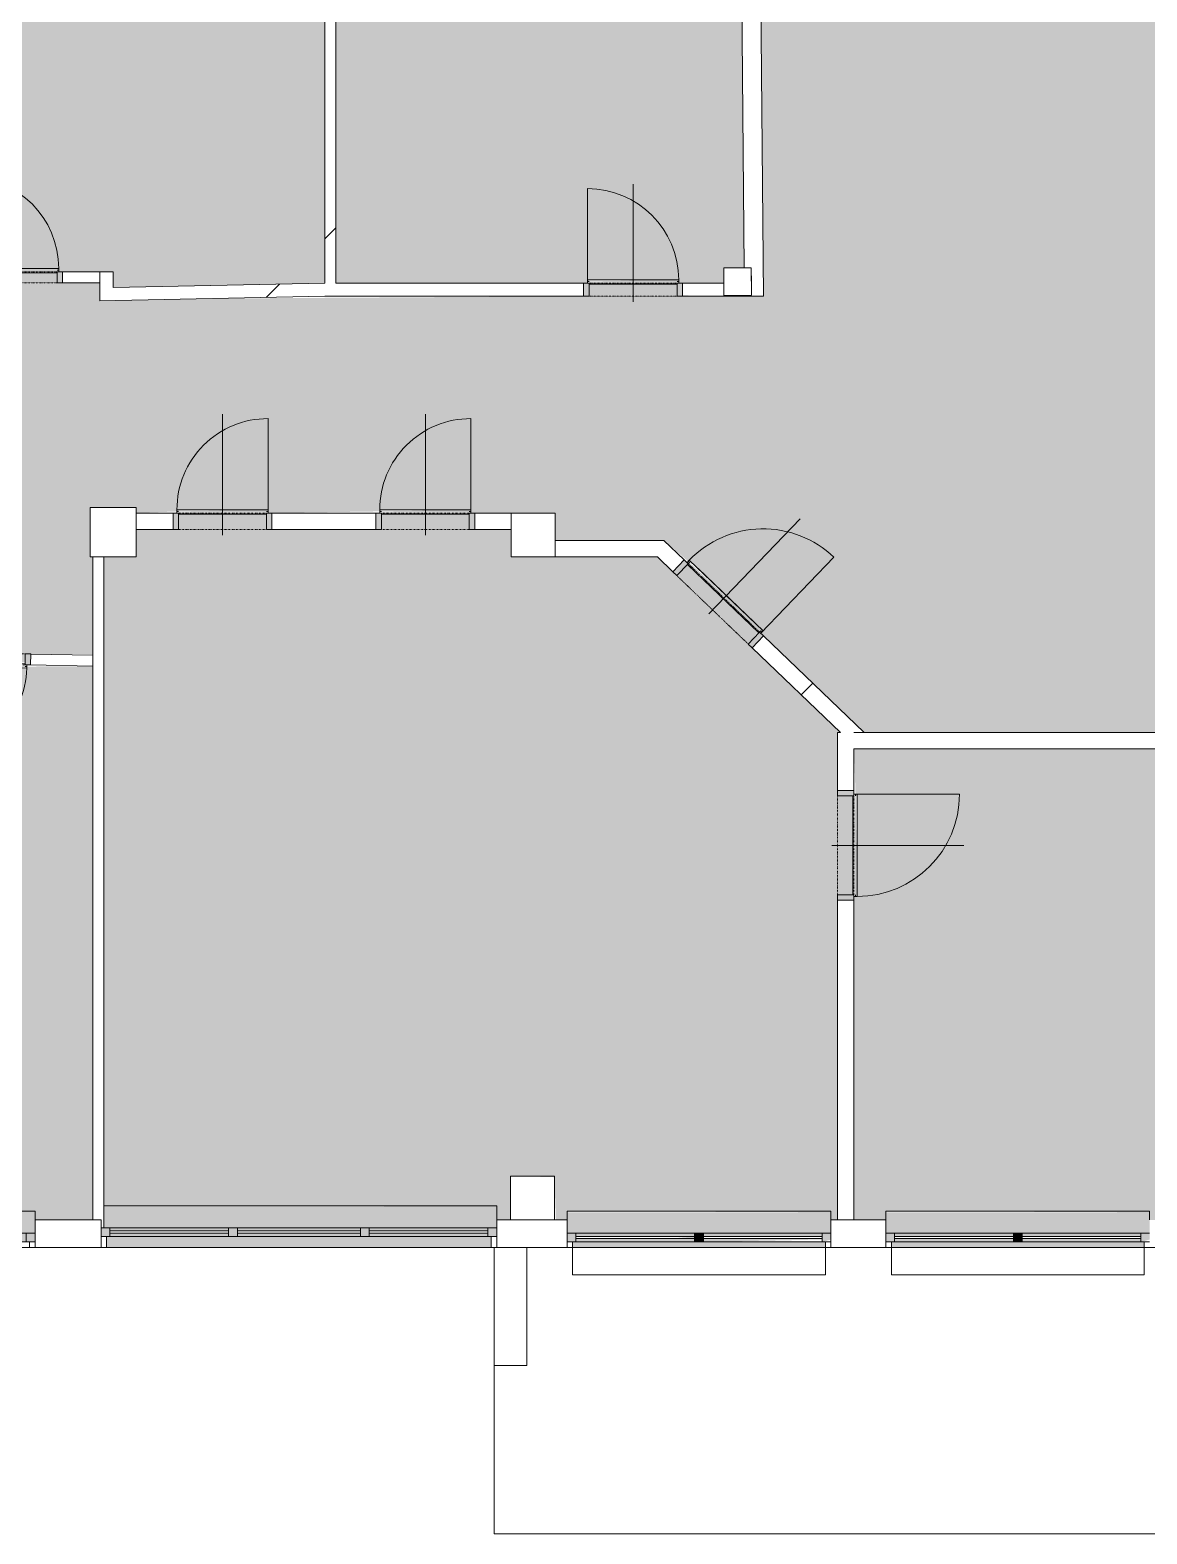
# Model space of a CAD drawing. Header units: millimetres. Extents: x 46521 to 258066, y -45352 to 20466.
# Drawn here: x 207747 to 217908, y -31577 to -17888 of the extents above; entities that cross this region are included whole.
import ezdxf

# ---------------------------------------------------------------- set-up
doc = ezdxf.new("R2010")
doc.units = ezdxf.units.MM
doc.linetypes.add('Čerchovaná se dvěma tečkami', pattern=[2.59, 1, -0.53, 0, -0.53, 0, -0.53])
for name, color, linetype, lineweight in [('A-DETL-THIN', 151, 'Continuous', 13), ('A-DOOR', 31, 'Continuous', 13), ('A-DOOR-FRAM', 31, 'Continuous', 25), ('A-FLOR', 192, 'Continuous', 13), ('A-GENM', 13, 'Continuous', 13), ('A-GLAZ', 151, 'Continuous', 13), ('A-WALL', 113, 'Continuous', 13), ('A-WALL-PATT', 111, 'Continuous', 35), ('Q-SPCQ', 91, 'Continuous', 9), ('S-COLS', 52, 'Continuous', 13)]:
    doc.layers.add(name, color=color, linetype=linetype, lineweight=lineweight)
pattern_1 = [(45, (128393, 0), (-4242.64, 4242.64), [])]
pattern_2 = [(45, (128393, 0), (-7184.2, 7184.2), []), (45, (131267, 0), (-7184.2, 7184.2), []), (45, (137014, 0), (-4310.5, 10057.9), [4064, -2032, 67.06, -1964.94])]

# ---------------------------------------------------------------- blocks, each defined once
blk = doc.blocks.new('DVERE_1k_oblozka - DD03_01_800x1970_koupelna-1935638-Mapka _ závislý 6')
at = {"layer": 'A-DOOR', "lineweight": 9}
h = blk.add_hatch(color=151, dxfattribs=at)
h.paths.add_polyline_path([(450, -63), (450, 57), (400, 57), (400, -63)])
h.paths.add_polyline_path([(-400, -63), (-400, 57), (-450, 57), (-450, -63)])
blk.add_hatch(color=151, dxfattribs=at).paths.add_polyline_path([(325, 47), (400, 57), (415, 87), (-400, 72), (-400, 47)])
for p, q in [((-415, 57), (-415, 917)), ((0, -113), (0, 957)), ((-400, 57), (-450, 57)), ((-450, 57), (-450, -63)), ((415, 87), (-415, 87)), ((-415, 87), (-415, 72)), ((-415, 72), (-400, 72)), ((-400, -63), (-400, 57)), ((-400, 47), (400, 47)), ((305, 87), (-305, 87)), ((400, 72), (415, 72)), ((450, 57), (400, 57)), ((400, 57), (400, -63)), ((415, 72), (415, 87)), ((415, 87), (415, 57)), ((450, -63), (450, 57)), ((-450, -63), (-400, -63)), ((400, -63), (450, -63))]:
    blk.add_line(p, q, dxfattribs=at)
at = {"layer": 'A-DOOR', "linetype": 'Čerchovaná se dvěma tečkami', "lineweight": 9}
for p, q in [((-400, 57), (400, 57)), ((-400, -63), (400, -63))]:
    blk.add_line(p, q, dxfattribs=at)
at = {"layer": 'A-DOOR', "lineweight": 9}
blk.add_arc((-415, 87), 830, 360, 90, dxfattribs=at)
at = {"layer": 'A-DOOR-FRAM', "lineweight": 9}
for p, q in [((-400, 57), (-450, 57)), ((-400, -63), (-400, 57)), ((400, 57), (400, -63)), ((400, 57), (450, 57)), ((-450, -63), (-400, -63)), ((450, -63), (400, -63))]:
    blk.add_line(p, q, dxfattribs=at)
blk = doc.blocks.new('OKNO_1k_nadsvetlik - OKNO_1k_nadsvetlik_1200 x 1850-1969509-Mapka _ závislý 6')
at = {"layer": 'A-GLAZ', "lineweight": 9}
h = blk.add_hatch(color=256, dxfattribs=at)
h.paths.add_polyline_path([(520, 75), (520, -5), (600, -5), (600, 75)])
h.paths.add_polyline_path([(-600, 75), (-600, -5), (-520, -5), (-520, 75)])
blk.add_hatch(color=256, dxfattribs=at).paths.add_polyline_path([(-520, 75), (-520, -5), (520, -5), (520, 75), (-203, 75)])
for p, q in [((-550, 126), (-600, 126)), ((-600, 75), (-550, 75)), ((-520, 75), (-600, 75)), ((-550, 75), (-550, 125)), ((520, 75), (-520, 75)), ((-520, 75), (-520, -5)), ((600, 75), (520, 75)), ((520, -5), (520, 75)), ((600, 126), (550, 126)), ((550, 125), (550, 75)), ((550, 75), (600, 75)), ((-600, -5), (-520, -5)), ((-520, -5), (520, -5)), ((520, -5), (600, -5))]:
    blk.add_line(p, q, dxfattribs=at)
blk = doc.blocks.new('parapet s nosem_vnitní - parapet s nosem_vnitní-V47-Mapka _ závislý 6')
at = {"layer": 'A-GENM', "lineweight": 9}
for points in [[(-203, 0), (-600, 0), (-600, -190), (600, -190), (600, 0), (520, 0)], [(-600, -190), (-600, -197), (-203, -190)]]:
    blk.add_hatch(color=151, dxfattribs=at).paths.add_polyline_path(points)
for p, q in [((-600, -190), (-600, -120)), ((600, -120), (600, -190)), ((-600, -190), (-600, -200)), ((-600, -200), (600, -200)), ((-600, -200), (600, -200)), ((600, -200), (600, -190))]:
    blk.add_line(p, q, dxfattribs=at)
blk = doc.blocks.new('OKNO_3k_nadsvetlik - OKNO_3k_nadsvetlik_3600x1850-1975422-Mapka _ závislý 6')
at = {"layer": 'A-GLAZ', "lineweight": 9}
h = blk.add_hatch(color=256, dxfattribs=at)
h.paths.add_polyline_path([(1800, 25), (1720, 25), (1720, -55), (1800, -53)])
h.paths.add_polyline_path([(-1800, 25), (-1800, -55), (-1720, -55), (-1720, 25)])
h = blk.add_hatch(color=256, dxfattribs=at)
h.paths.add_polyline_path([(-640, 25), (-1720, 25), (-1720, -5), (-640, -5)])
h.paths.add_polyline_path([(743, 25), (640, 25), (640, -5), (1720, -5), (1720, 25)])
h.paths.add_polyline_path([(-560, 25), (-560, -5), (560, -5), (560, 25)])
h.paths.add_polyline_path([(-1311, -25), (-1720, -25), (-1720, -55), (-640, -55), (-640, -25)])
h.paths.add_polyline_path([(640, -25), (640, -55), (1720, -55), (1720, -25), (743, -25)])
h.paths.add_polyline_path([(-560, -25), (-560, -55), (560, -55), (560, -25)])
h = blk.add_hatch(color=256, dxfattribs=at)
h.paths.add_polyline_path([(-640, 25), (-640, -55), (-560, -55), (-560, 25)])
h.paths.add_polyline_path([(560, 25), (560, -55), (640, -55), (640, 25)])
at = {"layer": 'A-GLAZ', "color": 63, "lineweight": 9}
for p, q in [((-1800, 25), (-1750, 25)), ((-1720, 25), (-1800, 25)), ((-1750, 25), (-1750, 125)), ((-1720, -55), (-1720, 25)), ((-560, 25), (-640, 25)), ((-640, 25), (-640, -55)), ((-560, -55), (-560, 25)), ((640, 25), (560, 25)), ((560, 25), (560, -55)), ((640, -55), (640, 25)), ((1800, 25), (1720, 25)), ((1720, 25), (1720, -55)), ((1750, 125), (1750, 25)), ((1750, 25), (1800, 25)), ((-1800, -55), (-1720, -55)), ((-640, -5), (-1720, -5)), ((-1720, -5), (-1720, -25)), ((-1720, -25), (-640, -25)), ((-640, -25), (-640, -5)), ((-640, -55), (-560, -55)), ((560, -5), (-560, -5)), ((-560, -5), (-560, -25)), ((-560, -25), (560, -25)), ((560, -25), (560, -5)), ((560, -55), (640, -55)), ((1720, -5), (640, -5)), ((640, -5), (640, -25)), ((640, -25), (1720, -25)), ((1720, -25), (1720, -5)), ((1720, -55), (1800, -55))]:
    blk.add_line(p, q, dxfattribs=at)
at = {"layer": 'A-GLAZ', "color": 60, "lineweight": 9}
for p, q in [((-1750, 126), (-1775, 126)), ((1800, 126), (1750, 126))]:
    blk.add_line(p, q, dxfattribs=at)
at = {"layer": 'A-GLAZ', "color": 51, "lineweight": 9}
blk.add_line((1750, 126), (-1750, 126), dxfattribs=at)
at = {"layer": 'A-GLAZ', "color": 253, "lineweight": 9}
for p, q in [((-640, 25), (-1720, 25)), ((560, 25), (-560, 25)), ((1720, 25), (640, 25)), ((-1720, -55), (-640, -55)), ((-560, -55), (560, -55)), ((640, -55), (1720, -55))]:
    blk.add_line(p, q, dxfattribs=at)
blk = doc.blocks.new('parapet s nosem_vnitní - parapet s nosem_vnitní-1280309-Mapka _ závislý 6')
at = {"layer": 'A-GENM', "lineweight": 9}
blk.add_hatch(color=151, dxfattribs=at).paths.add_polyline_path([(-560, 0), (-1800, 0), (-1800, -190), (1775, -190), (1775, 0), (560, 0)])
at = {"layer": 'A-GENM', "color": 253, "lineweight": 9}
for p, q in [((-1800, -190), (-1800, -70)), ((-1800, -190), (-1800, -200)), ((-1800, -200), (1779, -200)), ((-1800, -200), (1779, -200))]:
    blk.add_line(p, q, dxfattribs=at)
blk = doc.blocks.new('parapet_ext - parapet_ext-1802008-Mapka _ závislý 6')
at = {"layer": 'Q-SPCQ'}
blk.add_hatch(color=151, dxfattribs=at).paths.add_polyline_path([(1750, 100), (-1750, 100), (-1750, 0), (1750, 0)])
at = {"layer": 'Q-SPCQ', "color": 253}
blk.add_line((-1750, 100), (1750, 100), dxfattribs=at)
blk = doc.blocks.new('OKNO_2k_nadsvetlik - OKNO_2k_nadsvetlik 1800x2400-1972502-Mapka _ závislý 6')
at = {"layer": 'A-GLAZ', "lineweight": 9}
h = blk.add_hatch(color=256, dxfattribs=at)
h.paths.add_polyline_path([(-1120, 75), (-1200, 53), (-1200, -5), (-1120, -5), (-1120, 53)])
h.paths.add_polyline_path([(1200, 75), (1120, 75), (1120, -5), (1200, -5)])
h = blk.add_hatch(color=256, dxfattribs=at)
h.paths.add_polyline_path([(-40, 75), (-1120, 53), (-1120, 45), (-40, 45)])
h.paths.add_polyline_path([(40, 75), (40, 45), (1120, 45), (1120, 75), (275, 75)])
h.paths.add_polyline_path([(275, 25), (40, 25), (40, -5), (1120, -5), (1120, 25)])
h.paths.add_polyline_path([(-752, 25), (-1120, 25), (-1120, -5), (-40, -5), (-40, 25)])
for points in [[(-40, -5), (40, -5), (40, 75), (-40, 75)], [(40, 45), (40, 25), (275, 45)]]:
    blk.add_hatch(color=256, dxfattribs=at).paths.add_polyline_path(points)
for p, q in [((-1150, 126), (-1200, 126)), ((-1200, 75), (-1150, 75)), ((-1120, 75), (-1200, 75)), ((-1150, 75), (-1150, 125)), ((-1120, -5), (-1120, 75)), ((-40, 75), (-1120, 75)), ((-40, 45), (-1120, 45)), ((-1120, 45), (-1120, 25)), ((-1120, 25), (-40, 25)), ((40, 75), (-40, 75)), ((-40, 75), (-40, -5)), ((-40, 25), (-40, 45)), ((1120, 75), (40, 75)), ((40, -5), (40, 75)), ((1120, 45), (40, 45)), ((40, 45), (40, 25)), ((40, 25), (1120, 25)), ((1200, 75), (1120, 75)), ((1120, 75), (1120, -5)), ((1120, 25), (1120, 45)), ((1200, 126), (1150, 126)), ((1150, 125), (1150, 75)), ((1150, 75), (1200, 75)), ((-1200, -5), (-1120, -5)), ((-1120, -5), (-40, -5)), ((-40, -5), (40, -5)), ((40, -5), (1120, -5)), ((1120, -5), (1200, -5))]:
    blk.add_line(p, q, dxfattribs=at)
blk = doc.blocks.new('parapet s nosem_vnitní - parapet s nosem_vnitní-V49-Mapka _ závislý 6')
at = {"layer": 'A-GENM', "lineweight": 9}
blk.add_hatch(color=151, dxfattribs=at).paths.add_polyline_path([(40, 0), (-1200, 0), (-1200, -190), (1200, -190), (1200, 0), (275, 0)])
for p, q in [((-1200, -190), (-1200, -120)), ((1200, -120), (1200, -190)), ((-1200, -190), (-1200, -200)), ((-1200, -200), (1200, -200)), ((-1200, -200), (1200, -200)), ((1200, -200), (1200, -190))]:
    blk.add_line(p, q, dxfattribs=at)
blk = doc.blocks.new('parapet_ext - parapet_ext-1801991-Mapka _ závislý 6')
at = {"layer": 'Q-SPCQ'}
blk.add_hatch(color=151, dxfattribs=at).paths.add_polyline_path([(-1150, 50), (-1150, 0), (1150, 0), (1150, 50), (-1120, 50)])
for p, q in [((-1150, 51), (-1150, 300)), ((-1150, 300), (1150, 300)), ((1150, 300), (1150, 51))]:
    blk.add_line(p, q, dxfattribs=at)
blk = doc.blocks.new('OKNO_2k_nadsvetlik - OKNO_2k_nadsvetlik 2400 x 1850-1972488-Mapka _ závislý 6')
at = {"layer": 'A-GLAZ', "lineweight": 9}
h = blk.add_hatch(color=256, dxfattribs=at)
h.paths.add_polyline_path([(1121, 75), (1120, 75), (1121, -5), (1200, -5), (1200, 75)])
h.paths.add_polyline_path([(-1120, 75), (-1200, 53), (-1200, -5), (-1120, -5), (-1120, 53)])
h = blk.add_hatch(color=256, dxfattribs=at)
h.paths.add_polyline_path([(40, 75), (40, 45), (1120, 45), (1120, 75)])
h.paths.add_polyline_path([(-1120, 75), (-1120, 45), (-40, 45), (-40, 75), (-933, 75)])
h.paths.add_polyline_path([(-40, 25), (-1120, 25), (-1120, -5), (-40, -5)])
h.paths.add_polyline_path([(1120, 25), (40, 25), (40, -5), (1120, -5)])
blk.add_hatch(color=256, dxfattribs=at).paths.add_polyline_path([(-40, -5), (40, -5), (40, 75), (-40, 75)])
for p, q in [((-1150, 126), (-1200, 126)), ((-1200, 75), (-1150, 75)), ((-1120, 75), (-1200, 75)), ((-1150, 75), (-1150, 125)), ((-1120, -5), (-1120, 75)), ((-40, 75), (-1120, 75)), ((-40, 45), (-1120, 45)), ((-1120, 45), (-1120, 25)), ((-1120, 25), (-40, 25)), ((40, 75), (-40, 75)), ((-40, 75), (-40, -5)), ((-40, 25), (-40, 45)), ((1120, 75), (40, 75)), ((40, -5), (40, 75)), ((1120, 45), (40, 45)), ((40, 45), (40, 25)), ((40, 25), (1120, 25)), ((1200, 75), (1120, 75)), ((1120, 75), (1120, -5)), ((1120, 25), (1120, 45)), ((1200, 126), (1150, 126)), ((1150, 125), (1150, 75)), ((1150, 75), (1200, 75)), ((-1200, -5), (-1120, -5)), ((-1120, -5), (-40, -5)), ((-40, -5), (40, -5)), ((40, -5), (1120, -5)), ((1120, -5), (1200, -5))]:
    blk.add_line(p, q, dxfattribs=at)
blk = doc.blocks.new('DVERE_1k_oblozka - DD03_01_900x1970_koupelna-V83-Mapka _ závislý 6')
at = {"layer": 'A-DOOR', "lineweight": 9}
h = blk.add_hatch(color=151, dxfattribs=at)
h.paths.add_polyline_path([(500, -78), (500, 72), (450, 72), (450, -78)])
h.paths.add_polyline_path([(-450, 72), (-500, 72), (-500, -78), (-450, -78)])
blk.add_hatch(color=151, dxfattribs=at).paths.add_polyline_path([(465, 102), (-450, 87), (-450, 62), (450, 72), (450, 87)])
for p, q in [((-465, 72), (-465, 1032)), ((0, -128), (0, 1072)), ((-450, 72), (-500, 72)), ((-500, 72), (-500, -78)), ((465, 102), (-465, 102)), ((-465, 102), (-465, 87)), ((-465, 87), (-450, 87)), ((-450, -78), (-450, 72)), ((-450, 62), (450, 62)), ((355, 102), (-355, 102)), ((450, 87), (465, 87)), ((500, 72), (450, 72)), ((450, 72), (450, -78)), ((465, 87), (465, 102)), ((465, 102), (465, 72)), ((500, -78), (500, 72)), ((-500, -78), (-450, -78)), ((450, -78), (500, -78))]:
    blk.add_line(p, q, dxfattribs=at)
at = {"layer": 'A-DOOR', "linetype": 'Čerchovaná se dvěma tečkami', "lineweight": 9}
for p, q in [((-450, 72), (450, 72)), ((-450, -78), (450, -78))]:
    blk.add_line(p, q, dxfattribs=at)
at = {"layer": 'A-DOOR', "lineweight": 9}
blk.add_arc((-465, 102), 930, 360, 90, dxfattribs=at)
at = {"layer": 'A-DOOR-FRAM', "lineweight": 9}
for p, q in [((-450, 72), (-500, 72)), ((-450, -78), (-450, 72)), ((450, 72), (450, -78)), ((450, 72), (500, 72)), ((-500, -78), (-450, -78)), ((500, -78), (450, -78))]:
    blk.add_line(p, q, dxfattribs=at)
blk = doc.blocks.new('DVERE_1k_oblozka - DD03_01_900x1970_koupelna-V84-Mapka _ závislý 6')
at = {"layer": 'A-DOOR', "lineweight": 9}
h = blk.add_hatch(color=151, dxfattribs=at)
h.paths.add_polyline_path([(-500, 78), (-500, -72), (-450, -72), (-450, 78)])
h.paths.add_polyline_path([(450, 78), (450, -72), (500, -72), (500, 78)])
blk.add_hatch(color=151, dxfattribs=at).paths.add_polyline_path([(-450, -62), (-465, -102), (450, -87), (440, -62), (-440, -62)])
for p, q in [((-500, 78), (-450, 78)), ((-500, -72), (-500, 78)), ((-450, 78), (-450, -72)), ((0, 128), (0, -1072)), ((450, 78), (500, 78)), ((450, -72), (450, 78)), ((500, 78), (500, -72)), ((-450, -72), (-500, -72)), ((-465, -72), (-465, -1032)), ((-465, -87), (-450, -87)), ((-465, -102), (-465, -87)), ((-465, -87), (-465, -102)), ((-450, -87), (-465, -87)), ((465, -102), (-465, -102)), ((-450, -62), (450, -62)), ((-450, -87), (-450, -62)), ((355, -102), (-355, -102)), ((450, -62), (450, -87)), ((500, -72), (450, -72)), ((450, -87), (465, -87)), ((465, -87), (450, -87)), ((465, -102), (465, -72)), ((465, -87), (465, -102)), ((465, -102), (465, -87))]:
    blk.add_line(p, q, dxfattribs=at)
at = {"layer": 'A-DOOR', "linetype": 'Čerchovaná se dvěma tečkami', "lineweight": 9}
for p, q in [((-450, 78), (450, 78)), ((-450, -72), (450, -72))]:
    blk.add_line(p, q, dxfattribs=at)
at = {"layer": 'A-DOOR', "lineweight": 9}
blk.add_arc((-465, -102), 930, 270, 0, dxfattribs=at)
at = {"layer": 'A-DOOR-FRAM', "lineweight": 9}
for p, q in [((-500, 78), (-450, 78)), ((-450, 78), (-450, -72)), ((450, -72), (450, 78)), ((500, 78), (450, 78)), ((-450, -72), (-500, -72)), ((450, -72), (500, -72))]:
    blk.add_line(p, q, dxfattribs=at)
blk = doc.blocks.new('DVERE_1k_oblozka - DD03_01_800x1970_koupelna-1549528-Mapka _ závislý 6')
at = {"layer": 'A-DOOR', "lineweight": 9}
h = blk.add_hatch(color=151, dxfattribs=at)
h.paths.add_polyline_path([(450, 78), (400, 78), (400, -72), (450, -72)])
h.paths.add_polyline_path([(-400, 78), (-450, 78), (-450, -72), (-400, -72)])
blk.add_hatch(color=151, dxfattribs=at).paths.add_polyline_path([(400, -62), (-400, -72), (-415, -102), (400, -87), (400, -72)])
for p, q in [((-450, 78), (-400, 78)), ((-450, -72), (-450, 78)), ((-400, 78), (-400, -72)), ((0, 128), (0, -972)), ((400, 78), (450, 78)), ((400, -72), (400, 78)), ((450, 78), (450, -72)), ((-400, -72), (-450, -72)), ((-415, -72), (-415, -932)), ((-415, -87), (-400, -87)), ((-415, -102), (-415, -87)), ((415, -102), (-415, -102)), ((-400, -62), (400, -62)), ((305, -102), (-305, -102)), ((450, -72), (400, -72)), ((400, -87), (415, -87)), ((415, -102), (415, -72)), ((415, -87), (415, -102))]:
    blk.add_line(p, q, dxfattribs=at)
at = {"layer": 'A-DOOR', "linetype": 'Čerchovaná se dvěma tečkami', "lineweight": 9}
for p, q in [((-400, 78), (400, 78)), ((-400, -72), (400, -72))]:
    blk.add_line(p, q, dxfattribs=at)
at = {"layer": 'A-DOOR', "lineweight": 9}
blk.add_arc((-415, -102), 830, 270, 0, dxfattribs=at)
at = {"layer": 'A-DOOR-FRAM', "lineweight": 9}
for p, q in [((-450, 78), (-400, 78)), ((-400, 78), (-400, -72)), ((400, -72), (400, 78)), ((450, 78), (400, 78)), ((-400, -72), (-450, -72)), ((400, -72), (450, -72))]:
    blk.add_line(p, q, dxfattribs=at)
blk = doc.blocks.new('DVERE_1k_oblozka - DD03_01_800x1970_koupelna-1549519-Mapka _ závislý 6')
at = {"layer": 'A-DOOR', "lineweight": 9}
h = blk.add_hatch(color=151, dxfattribs=at)
h.paths.add_polyline_path([(450, -47), (450, 53), (400, 53), (400, -47)])
h.paths.add_polyline_path([(-400, -47), (-400, 53), (-450, 53), (-450, -47)])
blk.add_hatch(color=151, dxfattribs=at).paths.add_polyline_path([(415, -77), (400, -37), (-400, -47), (-415, -77), (94, -77)])
for p, q in [((-450, 53), (-400, 53)), ((-450, -47), (-450, 53)), ((-400, 53), (-400, -47)), ((0, 103), (0, -947)), ((400, 53), (450, 53)), ((400, -47), (400, 53)), ((450, 53), (450, -47)), ((-400, -47), (-450, -47)), ((-415, -47), (-415, -907)), ((-415, -62), (-400, -62)), ((-415, -77), (-415, -62)), ((415, -77), (-415, -77)), ((-400, -37), (400, -37)), ((305, -77), (-305, -77)), ((450, -47), (400, -47)), ((400, -62), (415, -62)), ((415, -77), (415, -47)), ((415, -62), (415, -77))]:
    blk.add_line(p, q, dxfattribs=at)
at = {"layer": 'A-DOOR', "linetype": 'Čerchovaná se dvěma tečkami', "lineweight": 9}
for p, q in [((-400, 53), (400, 53)), ((-400, -47), (400, -47))]:
    blk.add_line(p, q, dxfattribs=at)
at = {"layer": 'A-DOOR', "lineweight": 9}
blk.add_arc((-415, -77), 830, 270, 0, dxfattribs=at)
at = {"layer": 'A-DOOR-FRAM', "lineweight": 9}
for p, q in [((-450, 53), (-400, 53)), ((-400, 53), (-400, -47)), ((400, -47), (400, 53)), ((450, 53), (400, 53)), ((-400, -47), (-450, -47)), ((400, -47), (450, -47))]:
    blk.add_line(p, q, dxfattribs=at)
blk = doc.blocks.new('DVERE_1k_oblozka - DD03_01_800x1970_koupelna-1549521-Mapka _ závislý 6')
at = {"layer": 'A-DOOR', "lineweight": 9}
h = blk.add_hatch(color=151, dxfattribs=at)
h.paths.add_polyline_path([(400, 47), (400, -53), (450, -53), (450, 47)])
h.paths.add_polyline_path([(-450, 47), (-450, -53), (-400, -53), (-400, 47)])
blk.add_hatch(color=151, dxfattribs=at).paths.add_polyline_path([(-398, 77), (-400, 62), (-398, 37), (400, 47), (415, 77), (163, 77)])
for p, q in [((-415, 47), (-415, 907)), ((0, -103), (0, 947)), ((-400, 47), (-450, 47)), ((-450, 47), (-450, -53)), ((415, 77), (-415, 77)), ((-415, 77), (-415, 62)), ((-415, 62), (-400, 62)), ((-400, -53), (-400, 47)), ((-400, 37), (400, 37)), ((305, 77), (-305, 77)), ((400, 62), (415, 62)), ((450, 47), (400, 47)), ((400, 47), (400, -53)), ((415, 62), (415, 77)), ((415, 77), (415, 47)), ((450, -53), (450, 47)), ((-450, -53), (-400, -53)), ((400, -53), (450, -53))]:
    blk.add_line(p, q, dxfattribs=at)
at = {"layer": 'A-DOOR', "linetype": 'Čerchovaná se dvěma tečkami', "lineweight": 9}
for p, q in [((-400, 47), (400, 47)), ((-400, -53), (400, -53))]:
    blk.add_line(p, q, dxfattribs=at)
at = {"layer": 'A-DOOR', "lineweight": 9}
blk.add_arc((-415, 77), 830, 360, 90, dxfattribs=at)
at = {"layer": 'A-DOOR-FRAM', "lineweight": 9}
for p, q in [((-400, 47), (-450, 47)), ((-400, -53), (-400, 47)), ((400, 47), (400, -53)), ((400, 47), (450, 47)), ((-450, -53), (-400, -53)), ((450, -53), (400, -53))]:
    blk.add_line(p, q, dxfattribs=at)

msp = doc.modelspace()

# ---------------------------------------------------------------- hatches: boundary and pattern name
at = {"layer": 'A-FLOR'}
h = msp.add_hatch(color=151, dxfattribs=at)
h.paths.add_polyline_path([(198823.1, -30076.6), (198823.1, -29899.5), (200023.1, -29906.6), (200023.1, -30076.6), (200132.9, -30076.6), (200132.9, -29535.6), (200532.9, -29535.6), (200532.9, -24894.3), (199742.9, -24909.3), (199740.7, -24924.3), (198942.9, -24909.3), (198927.9, -24894.3), (198332.9, -24894.3), (198332.9, -30076.6)])
h.paths.add_polyline_path([(185493.8, -30046.6), (185642.9, -30046.6), (185642.9, -29896.9), (188042.9, -29906.6), (188042.9, -30046.6), (188133.3, -30032.5), (188093.4, -26558.1), (189882.3, -25126.8), (189684.2, -24954.6), (189663.6, -24943.5), (189059.6, -24295.7), (189059.2, -24274.5), (188643.8, -23844.3), (188643.8, -23917.4), (188243.8, -23917.4), (188242, -23667.4), (185493.8, -23699.3), (185493.8, -29906.6)])
h.paths.add_polyline_path([(182642.9, -30046.6), (182642.9, -29901.6), (183542.9, -29906.6), (183542.9, -30046.6), (183842.9, -30046.6), (183842.9, -29899.5), (185042.9, -29906.6), (185042.9, -30046.6), (185343.8, -30046.6), (185343.8, -23684), (184626.3, -23708.3), (184621.1, -23718.2), (183721, -23703.2), (183720.9, -23693.3), (182554.6, -23700), (182554.6, -23970), (182134.6, -23970), (182134.6, -24139.3), (182213.3, -24139.3), (182204.6, -25639.3), (182134.6, -25639.3), (182134.6, -29535.6), (182534.6, -29535.6), (182553.3, -30046.6)])
h.paths.add_polyline_path([(191408, -30046.6), (191642.9, -30046.6), (191642.9, -29896.9), (194042.9, -29906.6), (194044.6, -30046.6), (194137.6, -30046.6), (194137.6, -29676.6), (194387.6, -29676.6), (194387.6, -26754.6), (192650.5, -25176.6), (192552.9, -25191.6), (192552.9, -25206.6), (191652.9, -25191.6), (191637.9, -25176.6), (191421.4, -25176.6), (191412.7, -28329.9)])
h.paths.add_polyline_path([(194537.6, -30046.6), (194632.9, -30046.6), (194632.9, -29846.9), (198232.9, -29846.9), (198232.9, -23686.6), (194530, -23686.6), (194530, -23936.6), (194130, -23936.6), (194130, -23710.4), (193601.2, -24289.8), (193591.2, -24311.6), (192966, -24937.4), (192945.1, -24937.4), (192801.4, -25101.6), (194537.6, -26688.5), (194537.6, -29856.6)])
h.paths.add_polyline_path([(191258, -30046.6), (191257.9, -25176.6), (191022.9, -25191.6), (191022.9, -25206.6), (190122.9, -25191.6), (190107.9, -25176.6), (190072.9, -25176.6), (190060.2, -25176.6), (188244.2, -26629.6), (188283.8, -29676.6), (188643.8, -29676.6), (188643.8, -29896.9), (191042.9, -29906.6), (191042.9, -30046.6), (191257.9, -30046.6)])
h.paths.add_polyline_path([(221582.9, -28719.3), (221582.9, -28642.2), (222782.9, -28649.3), (222782.9, -28719.3), (223102.9, -28719.3), (223102.9, -28644.3), (224002.9, -28649.3), (224002.9, -28719.3), (224132.9, -28719.3), (224132.9, -28319.3), (224532.9, -28319.3), (224532.9, -25308.2), (220102.3, -25276.5), (220116.9, -25291.4), (219202.1, -25266.7), (219187, -25251.5), (218517.9, -25251.7), (218517.9, -28719.3), (218582.9, -28719.3), (218582.9, -28639.6), (220982.9, -28649.3), (220982.9, -28719.3)])
h.paths.add_polyline_path([(217932.9, -28719.3), (218117.9, -28719.3), (218117.9, -28319.3), (218367.9, -28319.3), (218367.9, -24431.8), (215242.9, -24431.8), (215257.9, -24859.3), (215272.9, -24859.3), (215257.9, -25759.3), (215242.9, -25774.3), (215242.9, -28719.3), (215532.9, -28719.3), (215532.9, -28639.6), (217932.9, -28649.3)])
h.paths.add_polyline_path([(215092.9, -28719.3), (215092.9, -25759.3), (215232.9, -25759.3), (215228.3, -24859.3), (215092.9, -24859.3), (215092.9, -24281.8), (215119.9, -24281.8), (214280.8, -23477.1), (214368.8, -23367.5), (213728.2, -22753.1), (213631.3, -22854.1), (213454.1, -22684.3), (212123.2, -22684.3), (212123.2, -22434.3), (211743.2, -22434.3), (211743.2, -22294.3), (210943.2, -22294.3), (210943.2, -22434.3), (209897.9, -22434.3), (209897.9, -22294.3), (209097.9, -22294.3), (209097.9, -22434.3), (208712.9, -22434.3), (208712.9, -22684.3), (208417.9, -22684.3), (208417.9, -28589.6), (211992.9, -28599.3), (211992.9, -28719.3), (212117.9, -28719.3), (212117.9, -28319.3), (212517.9, -28329.9), (212530.9, -28719.3), (212632.9, -28719.3), (212632.9, -28639.6), (215032.9, -28649.3), (215032.9, -28719.3)])
h.paths.add_polyline_path([(206482.9, -28719.3), (206592.9, -28719.3), (206592.9, -28642.2), (207792.9, -28649.3), (207792.9, -28719.3), (208317.9, -28719.3), (208317.9, -23677.1), (207702, -23682.1), (207716.3, -23696.9), (206901.7, -23668), (206886.4, -23652.8), (206521.6, -23652.2), (206521.6, -23956.6), (206093.3, -23956.6), (206082.9, -26059.8), (206082.9, -28319.3), (206482.9, -28329.9), (206482.9, -28649.3)])
h.paths.add_polyline_path([(220102.3, -25251.2), (220103.8, -25111.2), (224532.9, -25158.2), (224532.9, -24364.3), (224454.2, -24364.3), (224462.9, -22864.3), (224532.9, -22864.3), (224532.9, -22684.3), (224132.9, -22684.3), (224132.6, -22468.2), (220090, -22420.6), (219914.8, -22682.2), (219917, -22691.6), (219339.5, -23401.6), (219323.3, -23405.3), (218517.9, -24439.5), (218517.9, -25094.4), (219203.9, -25101.7), (219203.9, -25241.7), (220102.2, -25251.2)])
h.paths.add_polyline_path([(200792.9, -25069.3), (200792.9, -24889.3), (205982.9, -24889.3), (205980.8, -23646.6), (200633.1, -23646.6), (200633.2, -24889.3), (200783.2, -24894.3), (200790.1, -25019.3)])
h.paths.add_polyline_path([(191990.5, -25026.6), (192661.1, -25015.6), (194089.4, -23536.6), (198032.9, -23536.6), (198032.9, -23166.6), (198332.9, -23166.6), (198332.9, -24794.3), (200532.9, -24794.3), (200532.9, -23937.5), (200133.2, -23937.5), (200133.2, -23527.5), (201730.4, -23527.4), (201730.4, -22376.5), (205370.4, -22376.5), (205370.8, -21816.5), (206430.4, -21816.5), (206423.6, -23436.6), (205991.6, -23436.6), (205991.6, -23536.6), (206903.7, -23553.1), (206903.7, -23643), (207702.2, -23643), (207703.5, -23566.6), (208317.9, -23567.5), (208317.9, -22684.3), (208292.9, -22684.3), (208292.9, -22234.3), (208712.9, -22234.3), (208712.9, -22284.3), (209097.9, -22269.3), (209097.9, -22254.3), (209897.9, -22269.3), (209912.9, -22284.3), (210943.2, -22269.3), (210943.2, -22254.3), (211743.2, -22269.3), (211758.2, -22284.3), (212523.2, -22284.3), (212523.2, -22534.3), (213514.5, -22534.3), (213745.5, -22735.1), (213767.1, -22735.1), (214395, -23358), (214395, -23378.8), (215336.6, -24281.8), (218450.6, -24281.8), (219235, -23303), (219345.6, -23360.3), (219862.4, -22668.2), (219774.1, -22582.1), (219925.1, -22354.9), (219931.7, -21754.2), (220021.7, -21754.2), (220021.7, -20955.1), (219940.6, -20954.2), (219941.2, -20379.5), (219907.4, -20379.1), (219907.4, -19225.7), (219882.4, -19225.7), (219882.4, -19175.3), (219807.7, -19175.3), (219792.7, -18955.3), (219777.7, -18955.3), (219792.7, -18355.3), (219807.7, -18340.3), (219807.7, -17238.3), (216859.1, -17238.3), (216858.7, -17408.3), (215833.1, -17408.3), (215833.1, -17535.4), (214633.1, -17528.3), (214633.1, -17408.3), (214394.7, -17408.3), (214419.6, -20310.9), (213633, -20303.3), (213633, -20200.9), (212833, -20200.9), (212833, -20310.9), (209449.9, -20331.5), (208383.1, -20353.9), (208383.1, -20188), (207993.1, -20188), (207993.1, -20098), (207193.1, -20098), (207193.1, -20188), (206153.1, -20188), (206146.5, -17808.3), (206020.1, -17808.3), (206020.1, -17238.3), (203768.5, -17238.3), (203783.5, -17851.9), (203798.5, -17851.9), (203783.5, -18651.9), (203768.5, -18666.9), (203783.5, -19775.4), (203798.5, -19775.4), (203783.5, -20375.4), (203768.5, -20390.4), (203768.5, -20656.9), (201665.7, -20656.9), (201665.7, -20280.9), (201516.8, -20295.9), (201516.8, -20310.9), (200916.8, -20295.9), (200901.8, -20280.9), (200502.7, -20280.9), (200502.7, -21508.2), (199850, -21523.2), (199850, -21538.2), (199250, -21519.5), (199250, -21508.2), (197520, -21523.2), (197520, -21538.2), (196920, -21519.5), (196920, -21508.2), (196770, -21523.2), (196770, -21748.2), (195906.2, -21748.2), (195906.2, -21658.2), (195006.2, -21658.2), (195006.2, -21748.2), (191816.1, -21748.2), (190193.8, -20300.6), (190193.8, -18728.2), (189920.7, -18728.2), (189920.7, -18805.2), (188720.7, -18798.2), (188720.7, -18728.2), (188643.8, -18728.2), (188643.8, -20625.8), (188553.8, -20625.8), (188553.8, -21425.8), (188643.8, -21425.8), (188643.8, -21715.8), (183723.8, -21715.8), (183721, -22135.8), (182134.6, -22135.8), (182134.6, -22265.8), (181894.6, -22265.8), (181905.7, -23165.8), (182134.6, -23165.8), (182140.7, -23552.4), (183720.1, -23543.6), (183723.8, -23683.3), (184620.9, -23678.2), (184621.1, -23538.2), (186515.4, -23527.3), (186515.4, -23362.9), (186739.4, -23361.6), (186740.4, -23526), (188643.8, -23517.4), (188643.8, -23628.3), (189994, -25026.6), (191652.9, -25026.6)])
h.paths.add_polyline_path([(218450.6, -22689.3), (218132.9, -22689.3), (218132.9, -22289.3), (218532.9, -22289.3), (218517.9, -22689.3)])
h.paths.add_polyline_path([(220090, -22420.6), (220089.7, -22388.8), (220076.9, -22401)])
h.paths.add_polyline_path([(224132.9, -22318.2), (224132.9, -22284.3), (224532.9, -22269.9), (224532.9, -20426.5), (223015.8, -20479.4), (220046.3, -20443), (220055.9, -20955.2), (220070.6, -20955.2), (220046.7, -21755.5), (220031.6, -21770.6), (220031.2, -22269.9), (224117.5, -22318)])
h.paths.add_polyline_path([(195956.2, -21648.2), (196670, -21648.2), (196670, -18728.2), (195890.7, -18728.2), (195890.7, -18805.2), (194690.7, -18798.2), (194690.7, -18728.2), (194530, -18728.2), (194530, -19128.2), (194130, -19128.2), (194130, -18728.2), (193790.7, -18728.2), (193790.7, -18805.2), (192590.7, -18798.2), (192590.7, -18728.2), (191690.7, -18728.2), (191690.7, -18805.2), (190490.7, -18798.2), (190490.7, -18728.2), (190343.8, -18728.2), (190343.8, -20233.4), (191873.3, -21598.2), (194661.2, -21618.2), (194661.2, -21648.2), (195006.2, -21633.2), (195006.2, -21618.2), (195906.2, -21633.2), (195921.2, -21648.2)])
h.paths.add_polyline_path([(188543.8, -21565.8), (188528.8, -21425.8), (188513.8, -21425.8), (188528.8, -20625.8), (188543.8, -20610.8), (188543.8, -19128.2), (188243.8, -19128.2), (188243.8, -18728.2), (186843.8, -18728.2), (186855.5, -20311.1), (186868.8, -20311.1), (186855.5, -20411.9), (186843.8, -20411.9), (186843.8, -21565.8)])
h.paths.add_polyline_path([(199740.7, -21498.2), (199850, -21498.2), (199850, -21408.2), (199995, -21408.2), (199982.5, -19988.2), (199850, -20003.2), (199850, -20018.2), (199250, -20003.2), (199235, -19988.2), (198420, -19988.2), (198420, -21408.2), (199250, -21408.2), (199250, -21498.2)])
h.paths.add_polyline_path([(197125.6, -21498.2), (197520, -21498.2), (197535, -21408.2), (198320, -21408.2), (198320, -19988.2), (197520, -20003.2), (197520, -20018.2), (196920, -20003.2), (196905, -19988.2), (196770, -20003.2), (196770, -21408.2), (196920, -21408.2), (196920, -21498.2)])
h.paths.add_polyline_path([(200095, -21408.2), (200422.3, -21408.2), (200402.7, -20280.9), (200095, -20280.9), (200095, -20712.2)])
h.paths.add_polyline_path([(202931.4, -20556.9), (203668.5, -20556.9), (203668.5, -20375.4), (203758.5, -20375.4), (203758.5, -19775.4), (203668.5, -19775.4), (203668.5, -19336.9), (202670.7, -19336.9), (202685.7, -19791.9), (202700.7, -19791.9), (202685.7, -20391.9), (202670.7, -20402), (202670.7, -20556.9)])
h.paths.add_polyline_path([(202570.7, -20556.9), (202570.7, -20391.9), (202660.7, -20391.9), (202660.7, -19791.9), (202570.7, -19791.9), (202570.7, -19336.9), (201765.7, -19336.9), (201765.7, -20556.9)])
h.paths.add_polyline_path([(223015.8, -20379.4), (224532.9, -20315.3), (222819.7, -20329.1), (222843.2, -20377.3)])
h.paths.add_polyline_path([(201233.7, -20270.9), (201516.8, -20270.9), (201516.8, -20180.9), (201665.7, -20180.9), (201665.7, -19236.9), (202075.7, -19236.9), (202075.7, -17626.9), (200508.6, -17626.9), (200508.6, -17888.3), (200109.1, -17888.3), (200133.2, -18728.2), (200633.2, -18728.2), (200633.2, -18867.5), (200767.8, -18867.5), (200782.9, -20180.9), (200916.8, -20180.9), (200916.8, -20270.9)])
h.paths.add_polyline_path([(208503.1, -20231.3), (210429.3, -20190.9), (210429.3, -17408.3), (210144.8, -17408.3), (210144.8, -17535.4), (208944.8, -17528.3), (208944.8, -17408.3), (208344.8, -17408.3), (208344.8, -17535.4), (207144.8, -17528.3), (207144.8, -17408.3), (206643.1, -17408.3), (206643.1, -20088), (207193.1, -20073), (207193.1, -20058), (207993.1, -20073), (208008.1, -20088), (208503.1, -20088), (208503.1, -20191)])
h.paths.add_polyline_path([(212818, -20190.9), (212833, -20175.9), (212833, -20160.9), (213633, -20175.9), (213648, -20190.9), (214059.3, -20190.9), (214060.2, -20053.3), (214243.3, -20051.2), (214219.7, -17408.3), (214003.1, -17408.3), (214003.1, -17535.4), (212803.1, -17528.3), (212803.1, -17408.3), (212482.4, -17408.3), (212482.4, -17808.3), (212082.4, -17808.3), (212082.4, -17408.3), (211953.1, -17408.3), (211953.1, -17535.4), (210753.1, -17528.3), (210753.1, -17408.3), (210529.3, -17408.3), (210529.3, -20190.9), (212783, -20190.9)])
h.paths.add_polyline_path([(200667.8, -20180.9), (200667.8, -18967.5), (200633.2, -18967.5), (200633.2, -19138.2), (200133.2, -19138.2), (200113, -18967.5), (199913, -18967.5), (199913, -18728.2), (199682.7, -18733.3), (199682.7, -18805.2), (198532.7, -18798.2), (198532.7, -18728.2), (198420, -18728.2), (198420, -19888.2), (200095, -19888.2), (200095, -20180.9), (200602.2, -20180.9)])
h.paths.add_polyline_path([(197125.6, -19888.2), (198170, -19888.2), (198170, -18728.2), (197990.7, -18728.2), (197990.7, -18805.2), (196790.7, -18798.2), (196770, -19888.2), (196920, -19888.2)])
h.paths.add_polyline_path([(202175.7, -19236.9), (203668.5, -19236.9), (203668.5, -18651.9), (203758.5, -18651.9), (203758.5, -17851.9), (203668.5, -17851.9), (203668.5, -17626.9), (202175.7, -17626.9), (202175.7, -19181.1)])
h.paths.add_polyline_path([(182726.7, -19113.6), (186743.8, -19105.4), (186743.8, -19071.9), (182710.1, -19113.6)])
h.paths.add_polyline_path([(219907.4, -18955.3), (219907.4, -18355.3), (219817.7, -18355.3), (219817.7, -18955.3)])
h.paths.add_polyline_path([(182554.6, -18911.2), (186743.8, -18871.9), (186743.8, -18728.2), (182554.6, -18730), (182554.6, -18909.7)])
h.paths.add_polyline_path([(223599.8, -17927.7), (224532.9, -17927.7), (224532.9, -17888.3), (224132.9, -17888.3), (224132.9, -17488.3), (219907.7, -17488.3), (219907.7, -17927.7), (223568.1, -17927.7)])
h.paths.add_polyline_path([(218519, -17888.3), (218119, -17866.2), (218119, -17488.3), (218519, -17488.3), (218519, -17880)])
h.paths.add_polyline_path([(200108.6, -17526.9), (200108.6, -17488.3), (200508.6, -17488.3), (200508.6, -17526.9), (203668.5, -17526.9), (203668.5, -17238.3), (200106.1, -17251.3), (200107.9, -17526.9)])
at = {"layer": 'A-WALL-PATT', "lineweight": 9}
h = msp.add_hatch(dxfattribs=at)
h.set_pattern_fill('FP_36', color=256, style=0, pattern_type=2)
h.set_pattern_definition(pattern_1)
h.paths.add_polyline_path([(210529.3, -20310.9), (210529.3, -17408.3), (210429.3, -17408.3), (210429.3, -20310.9)])
h = msp.add_hatch(dxfattribs=at)
h.set_pattern_fill('FP_36', color=256, style=0, pattern_type=2)
h.set_pattern_definition(pattern_1)
h.paths.add_polyline_path([(208503.1, -20351.3), (210429.3, -20311.1), (210429.3, -20191), (208503.1, -20231.3)])
h = msp.add_hatch(dxfattribs=at)
h.set_pattern_fill('FP_36', color=256, style=0, pattern_type=2)
h.set_pattern_definition(pattern_1)
h.paths.add_polyline_path([(215167.9, -24281.8), (215336.6, -24281.8), (214420.8, -23403.4), (214316.9, -23511.7), (215119.9, -24281.8)])
h.paths.add_polyline_path([(213595.2, -22819.5), (213699, -22711.3), (213670.9, -22684.3), (213454.1, -22684.3), (213557.9, -22783.8)])
h = msp.add_hatch(dxfattribs=at)
h.set_pattern_fill('FP_36', color=256, style=0, pattern_type=2)
h.set_pattern_definition(pattern_1)
h.paths.add_polyline_path([(208317.9, -23677.1), (208317.9, -23577.1), (207753.5, -23567.5), (207753.5, -23667.5), (207818.4, -23668.6)])
h.paths.add_polyline_path([(206852, -23652.2), (206852, -23552.2), (206661.3, -23552.2), (206660.3, -23648.9), (206796.6, -23651.3)])
h = msp.add_hatch(dxfattribs=at)
h.set_pattern_fill('FP_79', color=256, angle=45, style=0, pattern_type=2)
h.set_pattern_definition([(45, (218307, -28969), (-5747.4, 5747.4), []), (360, (227465, -26277), (5747.4, 5747.4), [1016, -10478.7]), (45, (228481, -26277), (-5747.4, 5747.4), [1016, -7112]), (90, (229199.3, -25559), (-5747.4, 5747.4), [1016, -10478.7]), (135, (229199, -24543), (-5747.4, -5747.4), [1016, -7112]), (360, (227465, -23824.3), (5747.4, 5747.4), [1016, -10478.7]), (45, (226746.5, -24543), (-5747.4, 5747.4), [1016, -7112]), (90, (226746.5, -25559), (-5747.4, 5747.4), [1016, -10478.7]), (135, (227465, -26277), (-5747.4, -5747.4), [1016, -7112]), (45, (230128, -22895.5), (-5747.4, 5747.4), [2032, -6096])])
h.paths.add_polyline_path([(224782.9, -28969.3), (224782.9, -28719.3), (224002.9, -28719.3), (224002.9, -28969.3), (224667.9, -28969.3)])
h.paths.add_polyline_path([(221582.9, -28969.3), (221582.9, -28719.3), (220982.9, -28719.3), (220982.9, -28969.3)])
h.paths.add_polyline_path([(223102.9, -28969.3), (223102.9, -28719.3), (222782.9, -28719.3), (222782.9, -28969.3)])
h.paths.add_polyline_path([(212117.9, -28969.3), (212632.9, -28969.3), (212632.9, -28719.3), (211992.9, -28719.3), (211992.9, -28969.3)])
h.paths.add_polyline_path([(208392.9, -28969.3), (208392.9, -28719.3), (207792.9, -28719.3), (207792.9, -28969.3), (208317.9, -28969.3)])
h.paths.add_polyline_path([(206592.9, -28969.3), (206592.9, -28719.3), (206082.9, -28719.3), (206082.9, -28969.3), (206482.9, -28969.3)])
h.paths.add_polyline_path([(215092.9, -28969.3), (215532.9, -28969.3), (215532.9, -28719.3), (215032.9, -28719.3), (215032.9, -28969.3)])
h.paths.add_polyline_path([(218517.9, -28969.3), (218582.9, -28969.3), (218582.9, -28719.3), (217932.9, -28719.3), (217932.9, -28969.3), (218117.9, -28969.3)])
h = msp.add_hatch(dxfattribs=at)
h.set_pattern_fill('FP_89', color=256, angle=45, style=0, pattern_type=2)
h.set_pattern_definition([(135, (212268, -26633), (-5747, -5747), []), (90, (209576, -17475), (-5747.4, 5747.4), [1016, -10478.7]), (135, (209576, -16459), (-5747.4, -5747.4), [1016, -7112]), (180, (208857.3, -15741), (-5747.4, -5747.4), [1016, -10478.7]), (225, (207841, -15741), (5747.4, -5747.4), [1016, -7112]), (90, (207123, -17475), (-5747.4, 5747.4), [1016, -10478.7]), (135, (207841, -18193.6), (-5747.4, -5747.4), [1016, -7112]), (180, (208857.3, -18193.6), (-5747.4, -5747.4), [1016, -10478.7]), (225, (209576, -17475), (5747.4, -5747.4), [1016, -7112]), (135, (206194, -14812), (-5747.4, -5747.4), [2032, -6096])])
h.paths.add_polyline_path([(211992.9, -30044.3), (212267.9, -30044.3), (212267.9, -28969.3), (211967.9, -28969.3), (211967.9, -30044.3)])
at = {"layer": 'S-COLS', "lineweight": 9}
h = msp.add_hatch(dxfattribs=at)
h.set_pattern_fill('FP_93', color=256, style=0, pattern_type=2)
h.set_pattern_definition(pattern_2)
h.paths.add_polyline_path([(214060.2, -20303.3), (214310.2, -20301.2), (214308.1, -20051.2), (214058.1, -20053.3), (214059.3, -20190.9)])
h = msp.add_hatch(dxfattribs=at)
h.set_pattern_fill('FP_93', color=256, style=0, pattern_type=2)
h.set_pattern_definition(pattern_2)
h.paths.add_polyline_path([(208292.9, -22684.3), (208712.9, -22684.3), (208712.9, -22234.3), (208292.9, -22234.3), (208292.9, -22434.3)])
h = msp.add_hatch(dxfattribs=at)
h.set_pattern_fill('FP_93', color=256, style=0, pattern_type=2)
h.set_pattern_definition(pattern_2)
h.paths.add_polyline_path([(212523.2, -22684.3), (212523.2, -22284.3), (212123.2, -22284.3), (212123.2, -22684.3)])
h = msp.add_hatch(dxfattribs=at)
h.set_pattern_fill('FP_93', color=256, style=0, pattern_type=2)
h.set_pattern_definition(pattern_2)
h.paths.add_polyline_path([(212517.9, -28719.3), (212517.9, -28319.3), (212117.9, -28329.9), (212117.9, -28719.3)])

# ---------------------------------------------------------------- linework, layer by layer
at = {"layer": 'A-DETL-THIN', "lineweight": 9}
msp.add_line((205832.9, -28969.3), (224782.9, -28969.3), dxfattribs=at)
at = {"layer": 'A-FLOR', "lineweight": 9}
for p, q in [((211967.9, -30044.3), (211967.9, -31576.8)), ((211967.9, -31576.8), (224641.5, -31576.8))]:
    msp.add_line(p, q, dxfattribs=at)
at = {"layer": 'A-WALL', "lineweight": 9}
for p, q in [((210429.3, -17408.3), (210429.3, -20191)), ((210529.3, -20190.9), (210529.3, -17408.3)), ((214219.7, -17408.3), (214243.3, -20051.7)), ((214420.6, -20310.9), (214394.7, -17408.3)), ((208503.1, -20088), (208043.1, -20088)), ((208383.1, -20088), (208383.1, -20353.9)), ((208503.1, -20231.3), (208503.1, -20088)), ((214243.3, -20051.7), (214308.1, -20051.2)), ((214308.1, -20051.2), (214310.2, -20301.2)), ((208043.1, -20188), (208383.1, -20188)), ((210429.3, -20191), (208503.1, -20231.3)), ((212783, -20190.9), (210529.3, -20190.9)), ((214059.3, -20190.9), (213683, -20190.9)), ((214060.2, -20303.3), (214059.3, -20190.9)), ((208383.1, -20353.9), (210429.3, -20311.1)), ((210429.3, -20310.9), (212783, -20310.9)), ((213683, -20310.9), (214420.6, -20310.9)), ((214310.2, -20301.2), (214060.2, -20303.3)), ((209047.9, -22284.3), (208712.9, -22284.3)), ((208712.9, -22284.3), (208712.9, -22434.3)), ((210893.2, -22284.3), (209947.9, -22284.3)), ((212123.2, -22284.3), (211793.2, -22284.3)), ((212123.2, -22434.3), (212123.2, -22284.3)), ((208712.9, -22434.3), (209047.9, -22434.3)), ((209947.9, -22434.3), (210893.2, -22434.3)), ((211793.2, -22434.3), (212123.2, -22434.3)), ((213514.5, -22534.3), (212523.2, -22534.3)), ((212523.2, -22534.3), (212523.2, -22684.3)), ((213699, -22711.3), (213514.5, -22534.3)), ((208317.9, -22684.3), (208317.9, -28719.3)), ((208417.9, -22684.3), (208317.9, -22684.3)), ((208417.9, -28791.6), (208417.9, -22684.3)), ((212523.2, -22684.3), (213454.1, -22684.3)), ((213454.1, -22684.3), (213595.2, -22819.5)), ((215336.6, -24281.8), (214420.8, -23403.4)), ((214316.9, -23511.7), (215119.9, -24281.8)), ((207751.8, -23667.5), (208317.9, -23677.1)), ((208317.9, -23577.1), (207753.5, -23567.5)), ((215119.9, -24281.8), (215092.9, -24281.8)), ((215092.9, -24281.8), (215092.9, -24809.3)), ((215242.9, -24281.8), (218517.9, -24281.8)), ((215242.9, -24809.3), (215242.9, -24431.8)), ((215242.9, -24431.8), (218367.9, -24431.8)), ((215092.9, -25809.3), (215092.9, -28719.3)), ((215242.9, -28719.3), (215242.9, -25809.3)), ((207792.9, -28719.3), (207792.9, -28969.3)), ((208392.9, -28719.3), (207792.9, -28719.3)), ((208392.9, -28969.3), (208392.9, -28719.3)), ((211992.9, -28719.3), (211992.9, -28969.3)), ((212632.9, -28719.3), (211992.9, -28719.3)), ((212632.9, -28969.3), (212632.9, -28719.3)), ((215532.9, -28719.3), (215032.9, -28719.3)), ((215032.9, -28719.3), (215032.9, -28969.3)), ((215532.9, -28969.3), (215532.9, -28719.3)), ((208392.9, -28791.6), (208417.9, -28791.6)), ((207792.9, -28969.3), (208392.9, -28969.3)), ((211967.9, -28969.3), (211967.9, -30044.3)), ((211992.9, -28969.3), (211967.9, -28969.3)), ((212267.9, -28969.3), (212632.9, -28969.3)), ((212267.9, -30044.3), (212267.9, -28969.3)), ((215032.9, -28969.3), (215532.9, -28969.3)), ((211967.9, -30044.3), (212267.9, -30044.3))]:
    msp.add_line(p, q, dxfattribs=at)
at = {"layer": 'S-COLS', "lineweight": 9}
for p, q in [((214243.3, -20051.7), (214058.1, -20053.3)), ((214058.1, -20053.3), (214059.3, -20190.9)), ((214308.1, -20051.2), (214243.3, -20051.7)), ((214309.3, -20190.9), (214308.1, -20051.2)), ((214059.3, -20190.9), (214060.2, -20303.3)), ((214310.2, -20301.2), (214309.3, -20190.9)), ((214060.2, -20303.3), (214310.2, -20301.2)), ((208712.9, -22234.3), (208292.9, -22234.3)), ((208292.9, -22234.3), (208292.9, -22684.3)), ((208712.9, -22284.3), (208712.9, -22234.3)), ((208712.9, -22434.3), (208712.9, -22284.3)), ((212523.2, -22284.3), (212123.2, -22284.3)), ((212123.2, -22284.3), (212123.2, -22434.3)), ((212523.2, -22534.3), (212523.2, -22284.3)), ((208712.9, -22684.3), (208712.9, -22434.3)), ((212123.2, -22434.3), (212123.2, -22684.3)), ((212523.2, -22684.3), (212523.2, -22534.3)), ((208292.9, -22684.3), (208317.9, -22684.3)), ((208317.9, -22684.3), (208417.9, -22684.3)), ((208417.9, -22684.3), (208712.9, -22684.3)), ((212123.2, -22684.3), (212523.2, -22684.3)), ((212517.9, -28319.3), (212117.9, -28319.3)), ((212117.9, -28319.3), (212117.9, -28719.3)), ((212517.9, -28719.3), (212517.9, -28319.3)), ((212117.9, -28719.3), (212517.9, -28719.3))]:
    msp.add_line(p, q, dxfattribs=at)

# ---------------------------------------------------------------- block references
at = {"layer": 'A-DOOR', "lineweight": 9}
for name, p in [('DVERE_1k_oblozka - DD03_01_800x1970_koupelna-1549521-Mapka _ závislý 6', (207593.1, -20135.2)), ('DVERE_1k_oblozka - DD03_01_800x1970_koupelna-1935638-Mapka _ závislý 6', (213233, -20248.1))]:
    msp.add_blockref(name, p, dxfattribs=at)
for name, p, rotation in [('DVERE_1k_oblozka - DD03_01_800x1970_koupelna-1549528-Mapka _ závislý 6', (209497.9, -22356.4), 180), ('DVERE_1k_oblozka - DD03_01_800x1970_koupelna-1549528-Mapka _ závislý 6', (211343.2, -22356.4), 180), ('DVERE_1k_oblozka - DD03_01_900x1970_koupelna-V84-Mapka _ závislý 6', (214009.9, -23109.4), 136.1986383859568), ('DVERE_1k_oblozka - DD03_01_800x1970_koupelna-1549519-Mapka _ závislý 6', (207302.7, -23612.7), 359.0266064069057), ('DVERE_1k_oblozka - DD03_01_900x1970_koupelna-V83-Mapka _ závislý 6', (215170.7, -25309.3), 269.9999999999999)]:
    msp.add_blockref(name, p, dxfattribs=dict(at, rotation=rotation))
at = {"layer": 'A-GENM', "color": 253, "lineweight": 9, "rotation": 180}
msp.add_blockref('parapet s nosem_vnitní - parapet s nosem_vnitní-1280309-Mapka _ závislý 6', (210192.9, -28789.3), dxfattribs=at)
at = {"layer": 'A-GENM', "lineweight": 9, "rotation": 180}
for name, p in [('parapet s nosem_vnitní - parapet s nosem_vnitní-V47-Mapka _ závislý 6', (207192.9, -28839.3)), ('parapet s nosem_vnitní - parapet s nosem_vnitní-V49-Mapka _ závislý 6', (213832.9, -28839.3)), ('parapet s nosem_vnitní - parapet s nosem_vnitní-V49-Mapka _ závislý 6', (216732.9, -28839.3))]:
    msp.add_blockref(name, p, dxfattribs=at)
at = {"layer": 'A-GLAZ', "lineweight": 9, "rotation": 180}
for name, p in [('OKNO_1k_nadsvetlik - OKNO_1k_nadsvetlik_1200 x 1850-1969509-Mapka _ závislý 6', (207192.9, -28844.3)), ('OKNO_2k_nadsvetlik - OKNO_2k_nadsvetlik 1800x2400-1972502-Mapka _ závislý 6', (213832.9, -28844.3)), ('OKNO_2k_nadsvetlik - OKNO_2k_nadsvetlik 2400 x 1850-1972488-Mapka _ závislý 6', (216732.9, -28844.3))]:
    msp.add_blockref(name, p, dxfattribs=at)
at = {"layer": 'A-GLAZ', "color": 51, "lineweight": 9, "rotation": 180}
msp.add_blockref('OKNO_3k_nadsvetlik - OKNO_3k_nadsvetlik_3600x1850-1975422-Mapka _ závislý 6', (210192.9, -28844.3), dxfattribs=at)
at = {"layer": 'Q-SPCQ', "color": 253, "rotation": 180}
msp.add_blockref('parapet_ext - parapet_ext-1802008-Mapka _ závislý 6', (210192.9, -28869.3), dxfattribs=at)
at = {"layer": 'Q-SPCQ', "rotation": 180}
for p in [(213832.9, -28919.3), (216732.9, -28919.3)]:
    msp.add_blockref('parapet_ext - parapet_ext-1801991-Mapka _ závislý 6', p, dxfattribs=at)

doc.saveas('drawing.dxf')
